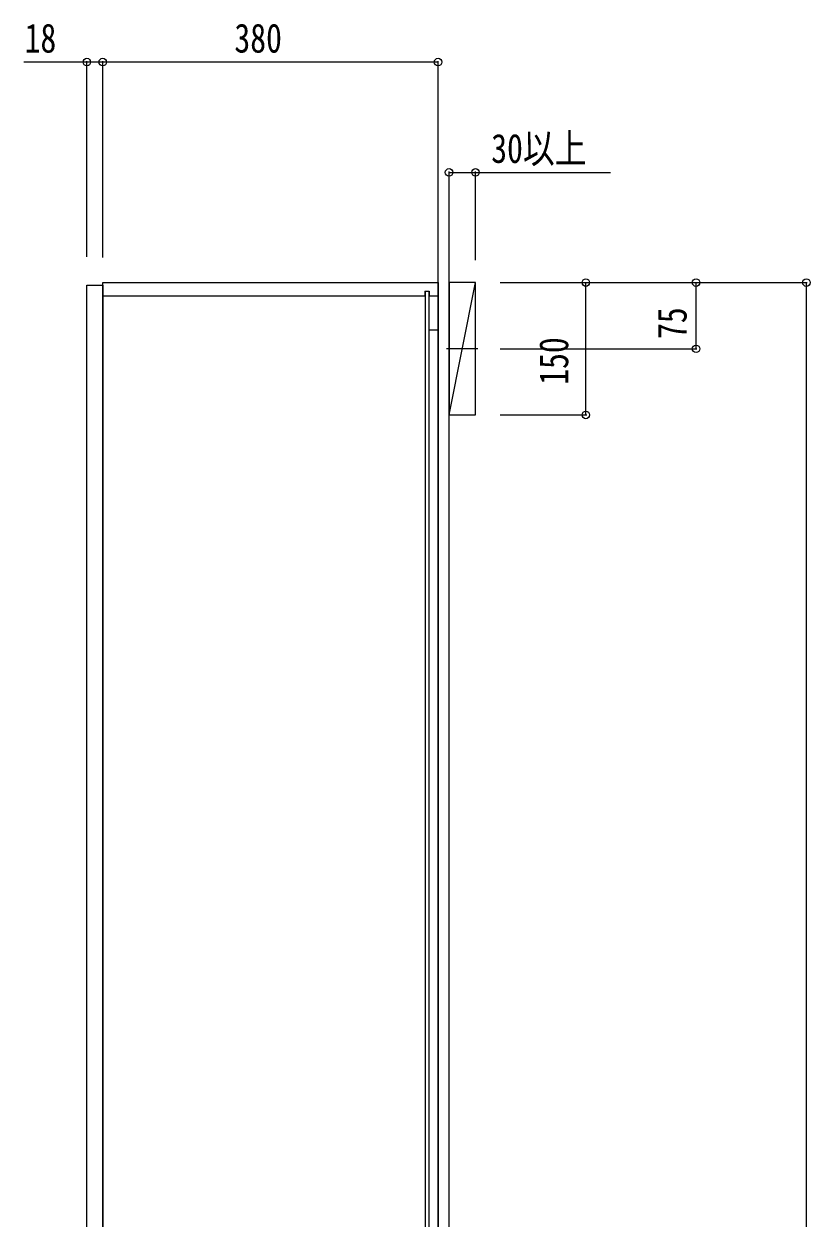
# Model space of a CAD drawing. Units: millimetres, scale not verified. Extents: x -4205 to 4205, y -2970 to 2970.
# Drawn here: x 1836 to 2727, y 67 to 1420 of the extents above; entities that cross this region are included whole.
import ezdxf
from ezdxf.enums import TextEntityAlignment as Align

# ---------------------------------------------------------------- set-up
doc = ezdxf.new("R2010")
doc.units = ezdxf.units.MM
doc.header["$LTSCALE"] = 20
for name, color, linetype in [('0-3_YKK_12', 2, 'Continuous'), ('0-5_YKK_D', 6, 'Continuous'), ('0-7_YSS_K', 3, 'Continuous')]:
    doc.layers.add(name, color=color, linetype=linetype)
doc.styles.add('ＭＳ ゴシック', font='')
doc.styles.get('ＭＳ ゴシック').set_extended_font_data('MS Gothic')

msp = doc.modelspace()

# ---------------------------------------------------------------- linework, layer by layer
at = {"layer": '0-3_YKK_12'}
for p, q in [((1925.02, 1112), (2290.02, 1112)), ((2290.02, 1117.5), (2290.02, 1112)), ((2290.02, 1117.5), (2295.02, 1117.5)), ((2290.52, 1117.5), (2290.52, -1053.5)), ((2294.52, 1117.5), (2294.52, -1053.5)), ((2295.02, 1117.5), (2295.02, 1112)), ((2295.02, 1112), (2305.02, 1112)), ((2294.52, 1073.5), (2305.02, 1073.5)), ((2350.31, 1052), (2314.73, 1052))]:
    msp.add_line(p, q, dxfattribs=at)
for points in [[(1925.02, -1060), (1907.02, -1060), (1907.02, 1124), (1925.02, 1124)], [(2305.02, -1063), (1925.02, -1063), (1925.02, 1127), (2305.02, 1127)]]:
    msp.add_lwpolyline(points, close=True, dxfattribs=at)
at = {"layer": '0-5_YKK_D'}
for p, q in [((1907.02, 1156.37), (1907.02, 1378)), ((1925.02, 1155.59), (1925.02, 1378)), ((1925.02, 1155.59), (1925.02, 1378)), ((2305.02, 1377), (1925.02, 1377)), ((2305.02, 1139.08), (2305.02, 1378)), ((2317.52, 1151.08), (2317.52, 1253)), ((2347.52, 1152.48), (2347.52, 1253)), ((2375.64, 1127), (2473.52, 1127)), ((2375.64, 1127), (2723.52, 1127)), ((2375.64, 1127), (2598.52, 1127)), ((2472.52, 977), (2472.52, 1127)), ((2597.52, 1052), (2597.52, 1127)), ((2722.52, -1063), (2722.52, 1127)), ((2375.64, 1052), (2598.52, 1052)), ((2375.64, 977), (2473.52, 977))]:
    msp.add_line(p, q, dxfattribs=at)
for points in [[(1925.02, 1377), (1907.02, 1377), (1835.62, 1377)], [(2317.52, 1252), (2347.52, 1252), (2500.52, 1252)]]:
    msp.add_lwpolyline(points, dxfattribs=at)
for centre in [(1907.02, 1377), (1925.02, 1377), (1925.02, 1377), (2305.02, 1377), (2317.52, 1252), (2347.52, 1252), (2472.52, 1127), (2597.52, 1127), (2722.52, 1127), (2597.52, 1052), (2472.52, 977)]:
    msp.add_circle(centre, 4.25, dxfattribs=at)
at = {"layer": '0-7_YSS_K'}
for p, q in [((2305.02, -1431), (2305.02, 1210.81)), ((2317.52, -1431), (2317.52, 1210.81)), ((2317.52, 977), (2347.52, 1127))]:
    msp.add_line(p, q, dxfattribs=at)
msp.add_lwpolyline([(2317.52, 977), (2347.52, 977), (2347.52, 1127), (2317.52, 1127)], close=True, dxfattribs=at)

# ---------------------------------------------------------------- texts
at = {"layer": '0-5_YKK_D', "style": 'ＭＳ ゴシック', "width": 0.8}
for s, p in [('18', (1836.42, 1377.8)), ('380', (2074.22, 1377.8)), ('30以上', (2365.32, 1252.8))]:
    msp.add_text(s, height=32.99, dxfattribs=at).set_placement(p, align=Align.BOTTOM_LEFT)
for s, p in [('75', (2596.72, 1063.1)), ('150', (2462.52, 1011.2))]:
    msp.add_text(s, height=32.99, rotation=90, dxfattribs=at).set_placement(p, align=Align.BOTTOM_LEFT)

doc.saveas('drawing.dxf')
